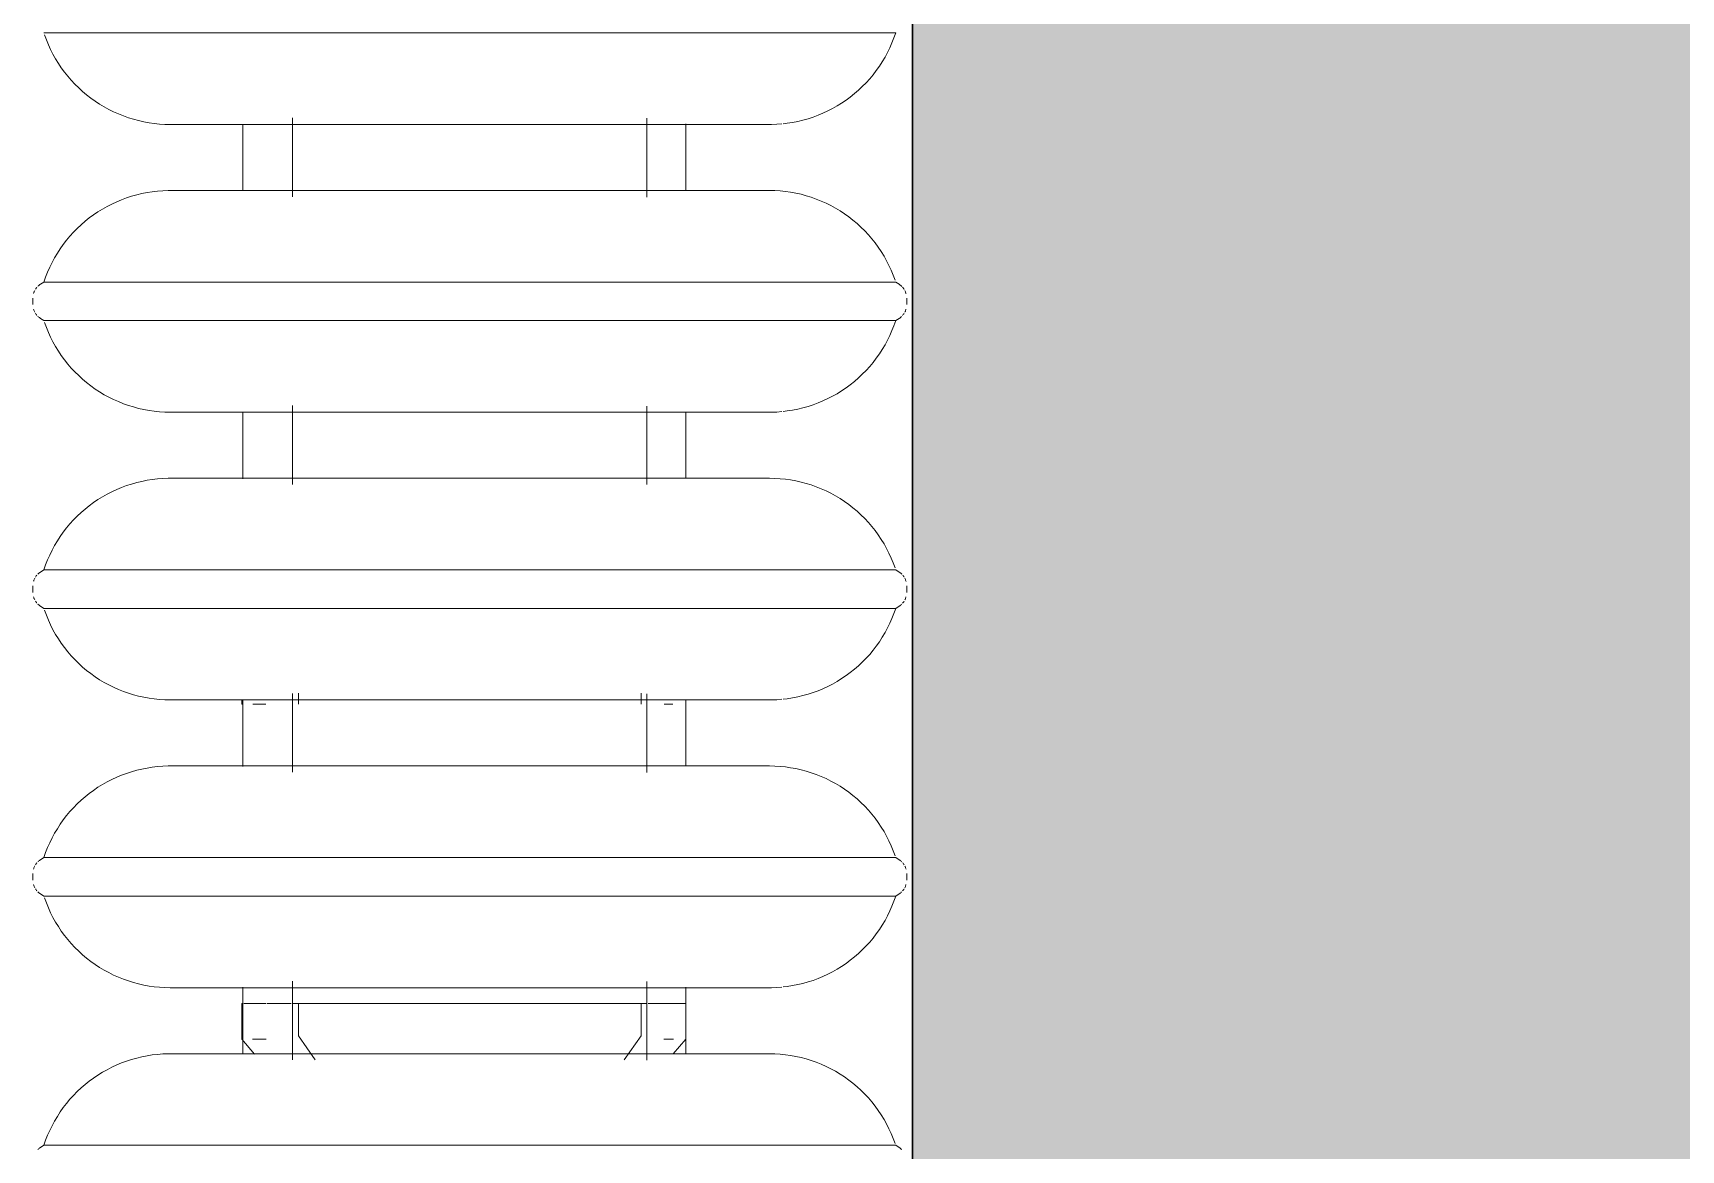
# Model space of a CAD drawing. Header units: inches. Extents: x -1176 to 1551, y -3558 to 978.
# Drawn here: x 454.34 to 472.95, y 605.6 to 618.21 of the extents above; entities that cross this region are included whole.
import ezdxf

# ---------------------------------------------------------------- set-up
doc = ezdxf.new("R2010")
doc.units = ezdxf.units.IN
doc.header["$MEASUREMENT"] = 0
doc.linetypes.add('Demolished', pattern=[0.1875, 0.125, -0.0625])
for name, color, linetype, lineweight in [('A-GENM', 13, 'Demolished', 9), ('A-WALL', 113, 'Continuous', 18), ('A-WALL-PATT', 111, 'Continuous', 18)]:
    doc.layers.add(name, color=color, linetype=linetype, lineweight=lineweight)

# ---------------------------------------------------------------- blocks, each defined once
blk = doc.blocks.new('Cast_Iron_Radiator_8182 - Cast_Iron_Radiator_8182-V65-1st Floor Demo')
at = {"layer": 'A-GENM', "linetype": 'Continuous'}
for p, q in [((-5.943, 4.848), (-5.968, 4.809)), ((-5.75, 4.933), (-5.787, 4.933)), ((-5.713, 4.933), (-5.75, 4.933)), ((-5.532, 4.809), (-5.557, 4.848)), ((-2.693, 4.848), (-2.718, 4.809)), ((-2.5, 4.933), (-2.537, 4.933)), ((-2.463, 4.933), (-2.5, 4.933)), ((-2.282, 4.809), (-2.307, 4.848)), ((0.557, 4.848), (0.532, 4.809)), ((0.75, 4.933), (0.713, 4.933)), ((0.787, 4.933), (0.75, 4.933)), ((0.968, 4.809), (0.943, 4.848)), ((-5.968, 1), (-5.968, 4.809)), ((-5.532, 1), (-5.532, 4.809)), ((-2.718, 1), (-2.718, 4.809)), ((-2.282, 1), (-2.282, 4.809)), ((0.532, 1), (0.532, 4.809)), ((0.968, 1), (0.968, 4.809)), ((3.782, 1), (3.782, 4.809)), ((-7.584, 2.575), (-7.754, 2.432)), ((-7.179, 2.575), (-7.584, 2.575)), ((-7.584, 2.564), (-7.584, 2.575)), ((-7.584, 2.298), (-7.584, 2.455)), ((-7.179, 2.575), (-7.179, 2.565)), ((-6.997, 2.562), (-7.179, 2.562)), ((-7.179, 2.436), (-7.179, 2.551)), ((-7.179, 2.452), (-7.179, 2.301)), ((-3.756, 2.562), (-4.503, 2.562)), ((-0.497, 2.562), (-1.253, 2.562)), ((2.753, 2.562), (1.997, 2.562)), ((-7.179, 2.017), (-7.179, 2.287)), ((-7.545, 1.935), (-7.816, 1.745)), ((-7.179, 1.935), (-7.545, 1.935)), ((-6.928, 2), (-7.179, 2)), ((-7.179, -2), (-7.179, 2)), ((-3.678, 2), (-4.568, 2)), ((-0.428, 2), (-1.32, 2)), ((2.822, 2), (1.932, 2)), ((-7.002, 1), (-7.002, -1)), ((-5.968, -1), (-5.968, 1)), ((-5.532, -1), (-5.532, 1)), ((-4.498, -1), (-4.498, 1)), ((-3.752, 1), (-3.752, -1)), ((-2.718, -1), (-2.718, 1)), ((-2.282, -1), (-2.282, 1)), ((-1.248, -1), (-1.248, 1)), ((-0.502, 1), (-0.502, -1)), ((0.532, -1), (0.532, 1)), ((0.968, -1), (0.968, 1)), ((2.002, -1), (2.002, 1)), ((2.748, 1), (2.748, -1)), ((3.782, -1), (3.782, 1)), ((-5.968, -4.809), (-5.968, -1)), ((-5.532, -4.809), (-5.532, -1)), ((-2.718, -4.809), (-2.718, -1)), ((-2.282, -4.809), (-2.282, -1)), ((0.532, -4.809), (0.532, -1)), ((0.968, -4.809), (0.968, -1)), ((3.782, -4.809), (3.782, -1)), ((-7.817, -1.744), (-7.545, -1.935)), ((-7.545, -1.935), (-7.179, -1.935)), ((-7.179, -2), (-6.932, -2)), ((-7.179, -2.188), (-7.179, -2.013)), ((-4.572, -2), (-3.682, -2)), ((-1.32, -2), (-0.432, -2)), ((1.928, -2), (2.818, -2)), ((-7.584, -2.299), (-7.584, -2.189)), ((-7.179, -2.192), (-7.179, -2.296)), ((-7.751, -2.298), (-7.584, -2.438)), ((-7.179, -2.438), (-7.179, -2.291)), ((-7.584, -2.438), (-7.179, -2.438)), ((-7.179, -2.438), (-6.996, -2.438)), ((-4.501, -2.438), (-3.756, -2.438)), ((-1.251, -2.438), (-0.496, -2.438)), ((1.999, -2.438), (2.754, -2.438)), ((-5.968, -4.809), (-5.943, -4.848)), ((-5.557, -4.848), (-5.532, -4.809)), ((-2.718, -4.809), (-2.693, -4.848)), ((-2.307, -4.848), (-2.282, -4.809)), ((0.532, -4.809), (0.557, -4.848)), ((0.943, -4.848), (0.968, -4.809)), ((-5.787, -4.933), (-5.75, -4.933)), ((-5.75, -4.933), (-5.713, -4.933)), ((-2.537, -4.933), (-2.5, -4.933)), ((-2.5, -4.933), (-2.463, -4.933)), ((0.713, -4.933), (0.75, -4.933)), ((0.75, -4.933), (0.787, -4.933))]:
    blk.add_line(p, q, dxfattribs=at)
at = {"layer": 'A-GENM', "linetype": 'Continuous', "flags": 128}
for points in [[(-5.943, 4.848), (-5.938, 4.854), (-5.934, 4.86), (-5.929, 4.866), (-5.925, 4.872), (-5.919, 4.877)], [(-5.909, 4.887), (-5.903, 4.892), (-5.897, 4.896), (-5.891, 4.901), (-5.885, 4.905)], [(-5.872, 4.912), (-5.865, 4.915), (-5.858, 4.918), (-5.851, 4.921), (-5.844, 4.924), (-5.837, 4.926)], [(-5.662, 4.925), (-5.655, 4.923), (-5.648, 4.921), (-5.641, 4.918), (-5.634, 4.915), (-5.627, 4.912)], [(-5.614, 4.904), (-5.608, 4.9), (-5.602, 4.896), (-5.596, 4.891), (-5.591, 4.887)], [(-5.58, 4.876), (-5.575, 4.871), (-5.57, 4.865), (-5.565, 4.859), (-5.561, 4.854), (-5.557, 4.848)], [(-2.693, 4.848), (-2.688, 4.854), (-2.684, 4.86), (-2.679, 4.866), (-2.675, 4.872), (-2.669, 4.877)], [(-2.659, 4.887), (-2.653, 4.892), (-2.647, 4.896), (-2.641, 4.901), (-2.635, 4.905)], [(-2.622, 4.912), (-2.615, 4.915), (-2.608, 4.918), (-2.601, 4.921), (-2.594, 4.924), (-2.587, 4.926)], [(-2.412, 4.925), (-2.405, 4.923), (-2.398, 4.921), (-2.391, 4.918), (-2.384, 4.915), (-2.377, 4.912)], [(-2.364, 4.904), (-2.358, 4.9), (-2.352, 4.896), (-2.346, 4.891), (-2.341, 4.887)], [(-2.33, 4.876), (-2.325, 4.871), (-2.32, 4.865), (-2.315, 4.859), (-2.311, 4.854), (-2.307, 4.848)], [(0.557, 4.848), (0.562, 4.854), (0.566, 4.86), (0.571, 4.866), (0.575, 4.872), (0.581, 4.877)], [(0.591, 4.887), (0.597, 4.892), (0.603, 4.896), (0.609, 4.901), (0.615, 4.905)], [(0.628, 4.912), (0.635, 4.915), (0.642, 4.918), (0.649, 4.921), (0.656, 4.924), (0.663, 4.926)], [(0.838, 4.925), (0.845, 4.923), (0.852, 4.921), (0.859, 4.918), (0.866, 4.915), (0.873, 4.912)], [(0.886, 4.904), (0.892, 4.9), (0.898, 4.896), (0.904, 4.891), (0.909, 4.887)], [(0.92, 4.876), (0.925, 4.871), (0.93, 4.865), (0.935, 4.859), (0.939, 4.854), (0.943, 4.848)], [(-7.002, 3.383), (-7.001, 3.443), (-6.997, 3.503), (-6.991, 3.563), (-6.983, 3.622), (-6.972, 3.681), (-6.959, 3.74), (-6.943, 3.798), (-6.926, 3.855), (-6.906, 3.911), (-6.883, 3.967), (-6.859, 4.022), (-6.832, 4.076), (-6.804, 4.128), (-6.773, 4.18), (-6.74, 4.23), (-6.705, 4.279), (-6.668, 4.326), (-6.63, 4.372), (-6.589, 4.416), (-6.547, 4.459), (-6.503, 4.5), (-6.458, 4.539), (-6.411, 4.576), (-6.362, 4.612), (-6.312, 4.645), (-6.261, 4.677), (-6.209, 4.706), (-6.155, 4.733), (-6.101, 4.758), (-6.045, 4.781), (-5.989, 4.802)], [(-5.532, 4.809), (-5.475, 4.789), (-5.419, 4.767), (-5.365, 4.743), (-5.311, 4.716), (-5.258, 4.688), (-5.206, 4.657), (-5.156, 4.624), (-5.107, 4.59), (-5.059, 4.553), (-5.013, 4.515), (-4.969, 4.474), (-4.926, 4.432), (-4.885, 4.389), (-4.846, 4.343), (-4.808, 4.296), (-4.773, 4.248), (-4.739, 4.198), (-4.707, 4.147), (-4.678, 4.095), (-4.651, 4.042), (-4.625, 3.987), (-4.602, 3.932), (-4.581, 3.876), (-4.563, 3.819), (-4.547, 3.761), (-4.533, 3.703), (-4.521, 3.644), (-4.512, 3.585), (-4.505, 3.525), (-4.5, 3.465), (-4.498, 3.405), (-4.498, 3.383)], [(-3.752, 3.383), (-3.751, 3.443), (-3.747, 3.503), (-3.741, 3.563), (-3.733, 3.622), (-3.722, 3.681), (-3.709, 3.74), (-3.693, 3.798), (-3.676, 3.855), (-3.656, 3.911), (-3.633, 3.967), (-3.609, 4.022), (-3.582, 4.076), (-3.554, 4.128), (-3.523, 4.18), (-3.49, 4.23), (-3.455, 4.279), (-3.418, 4.326), (-3.38, 4.372), (-3.339, 4.416), (-3.297, 4.459), (-3.253, 4.5), (-3.208, 4.539), (-3.161, 4.576), (-3.112, 4.612), (-3.062, 4.645), (-3.011, 4.677), (-2.959, 4.706), (-2.905, 4.733), (-2.851, 4.758), (-2.795, 4.781), (-2.739, 4.802)], [(-2.282, 4.809), (-2.225, 4.789), (-2.169, 4.767), (-2.115, 4.743), (-2.061, 4.716), (-2.008, 4.688), (-1.956, 4.657), (-1.906, 4.624), (-1.857, 4.59), (-1.809, 4.553), (-1.763, 4.515), (-1.719, 4.474), (-1.676, 4.432), (-1.635, 4.389), (-1.596, 4.343), (-1.558, 4.296), (-1.523, 4.248), (-1.489, 4.198), (-1.457, 4.147), (-1.428, 4.095), (-1.401, 4.042), (-1.375, 3.987), (-1.352, 3.932), (-1.331, 3.876), (-1.313, 3.819), (-1.297, 3.761), (-1.283, 3.703), (-1.271, 3.644), (-1.262, 3.585), (-1.255, 3.525), (-1.25, 3.465), (-1.248, 3.405), (-1.248, 3.383)], [(-0.502, 3.383), (-0.501, 3.443), (-0.497, 3.503), (-0.491, 3.563), (-0.483, 3.622), (-0.472, 3.681), (-0.459, 3.74), (-0.443, 3.798), (-0.426, 3.855), (-0.406, 3.911), (-0.383, 3.967), (-0.359, 4.022), (-0.332, 4.076), (-0.304, 4.128), (-0.273, 4.18), (-0.24, 4.23), (-0.205, 4.279), (-0.168, 4.326), (-0.13, 4.372), (-0.089, 4.416), (-0.047, 4.459), (-0.003, 4.5), (0.042, 4.539), (0.089, 4.576), (0.138, 4.612), (0.188, 4.645), (0.239, 4.677), (0.291, 4.706), (0.345, 4.733), (0.399, 4.758), (0.455, 4.781), (0.511, 4.802)], [(0.968, 4.809), (1.025, 4.789), (1.081, 4.767), (1.135, 4.743), (1.189, 4.716), (1.242, 4.688), (1.294, 4.657), (1.344, 4.624), (1.393, 4.59), (1.441, 4.553), (1.487, 4.515), (1.531, 4.474), (1.574, 4.432), (1.615, 4.389), (1.654, 4.343), (1.692, 4.296), (1.727, 4.248), (1.761, 4.198), (1.793, 4.147), (1.822, 4.095), (1.849, 4.042), (1.875, 3.987), (1.898, 3.932), (1.919, 3.876), (1.937, 3.819), (1.953, 3.761), (1.967, 3.703), (1.979, 3.644), (1.988, 3.585), (1.995, 3.525), (2, 3.465), (2.002, 3.405), (2.002, 3.383)], [(2.748, 3.383), (2.749, 3.443), (2.753, 3.503), (2.759, 3.563), (2.767, 3.622), (2.778, 3.681), (2.791, 3.74), (2.807, 3.798), (2.824, 3.855), (2.844, 3.911), (2.867, 3.967), (2.891, 4.022), (2.918, 4.076), (2.946, 4.128), (2.977, 4.18), (3.01, 4.23), (3.045, 4.279), (3.082, 4.326), (3.12, 4.372), (3.161, 4.416), (3.203, 4.459), (3.247, 4.5), (3.292, 4.539), (3.339, 4.576), (3.388, 4.612), (3.438, 4.645), (3.489, 4.677), (3.541, 4.706), (3.595, 4.733), (3.649, 4.758), (3.705, 4.781), (3.761, 4.802)], [(-7.002, 3.383), (-7.002, 3.381), (-7.002, 3.375), (-7.002, 3.366), (-7.002, 3.353), (-7.002, 3.336), (-7.002, 3.315), (-7.002, 3.29), (-7.002, 3.262), (-7.002, 3.23), (-7.002, 3.195), (-7.002, 3.156), (-7.002, 3.114), (-7.002, 3.068), (-7.002, 3.019), (-7.002, 2.967), (-7.002, 2.911), (-7.002, 2.853), (-7.002, 2.792), (-7.002, 2.727), (-7.002, 2.66), (-7.002, 2.591), (-7.002, 2.518), (-7.002, 2.444), (-7.002, 2.367), (-7.002, 2.288), (-7.002, 2.206), (-7.002, 2.123), (-7.002, 2.038), (-7.002, 1.952), (-7.002, 1.864), (-7.002, 1.774), (-7.002, 1.683), (-7.002, 1.591), (-7.002, 1.499), (-7.002, 1.405), (-7.002, 1.311), (-7.002, 1.216), (-7.002, 1.121), (-7.002, 1.026), (-7.002, 1)], [(-7.002, 2.571), (-7.002, 2.642), (-7.002, 2.71), (-7.002, 2.775), (-7.002, 2.837), (-7.002, 2.896), (-7.002, 2.952), (-7.002, 3.005), (-7.002, 3.055), (-7.002, 3.102), (-7.002, 3.145), (-7.002, 3.185), (-7.002, 3.221), (-7.002, 3.254), (-7.002, 3.283), (-7.002, 3.309), (-7.002, 3.33), (-7.002, 3.348), (-7.002, 3.363), (-7.002, 3.373), (-7.002, 3.38), (-7.002, 3.383), (-7.002, 3.383)], [(-4.498, 1), (-4.498, 1.095), (-4.498, 1.19), (-4.498, 1.285), (-4.498, 1.38), (-4.498, 1.473), (-4.498, 1.566), (-4.498, 1.659), (-4.498, 1.75), (-4.498, 1.839), (-4.498, 1.928), (-4.498, 2.015), (-4.498, 2.1), (-4.498, 2.184), (-4.498, 2.266), (-4.498, 2.346), (-4.498, 2.423), (-4.498, 2.498), (-4.498, 2.571), (-4.498, 2.642), (-4.498, 2.71), (-4.498, 2.775), (-4.498, 2.837), (-4.498, 2.896), (-4.498, 2.952), (-4.498, 3.005), (-4.498, 3.055), (-4.498, 3.102), (-4.498, 3.145), (-4.498, 3.185), (-4.498, 3.221), (-4.498, 3.254), (-4.498, 3.283), (-4.498, 3.309), (-4.498, 3.33), (-4.498, 3.348), (-4.498, 3.363), (-4.498, 3.373), (-4.498, 3.38), (-4.498, 3.383), (-4.498, 3.383)], [(-4.498, 3.383), (-4.498, 3.381), (-4.498, 3.375), (-4.498, 3.366), (-4.498, 3.353), (-4.498, 3.336), (-4.498, 3.315), (-4.498, 3.29), (-4.498, 3.262), (-4.498, 3.23), (-4.498, 3.195), (-4.498, 3.156), (-4.498, 3.114), (-4.498, 3.068), (-4.498, 3.019), (-4.498, 2.967), (-4.498, 2.911), (-4.498, 2.853), (-4.498, 2.792), (-4.498, 2.727), (-4.498, 2.66), (-4.498, 2.591), (-4.498, 2.562)], [(-3.752, 3.383), (-3.752, 3.381), (-3.752, 3.375), (-3.752, 3.366), (-3.752, 3.353), (-3.752, 3.336), (-3.752, 3.315), (-3.752, 3.29), (-3.752, 3.262), (-3.752, 3.23), (-3.752, 3.195), (-3.752, 3.156), (-3.752, 3.114), (-3.752, 3.068), (-3.752, 3.019), (-3.752, 2.967), (-3.752, 2.911), (-3.752, 2.853), (-3.752, 2.792), (-3.752, 2.727), (-3.752, 2.66), (-3.752, 2.591), (-3.752, 2.518), (-3.752, 2.444), (-3.752, 2.367), (-3.752, 2.288), (-3.752, 2.206), (-3.752, 2.123), (-3.752, 2.038), (-3.752, 1.952), (-3.752, 1.864), (-3.752, 1.774), (-3.752, 1.683), (-3.752, 1.591), (-3.752, 1.499), (-3.752, 1.405), (-3.752, 1.311), (-3.752, 1.216), (-3.752, 1.121), (-3.752, 1.026), (-3.752, 1)], [(-3.752, 2.575), (-3.752, 2.642), (-3.752, 2.71), (-3.752, 2.775), (-3.752, 2.837), (-3.752, 2.896), (-3.752, 2.952), (-3.752, 3.005), (-3.752, 3.055), (-3.752, 3.102), (-3.752, 3.145), (-3.752, 3.185), (-3.752, 3.221), (-3.752, 3.254), (-3.752, 3.283), (-3.752, 3.309), (-3.752, 3.33), (-3.752, 3.348), (-3.752, 3.363), (-3.752, 3.373), (-3.752, 3.38), (-3.752, 3.383), (-3.752, 3.383)], [(-1.248, 1), (-1.248, 1.095), (-1.248, 1.19), (-1.248, 1.285), (-1.248, 1.38), (-1.248, 1.473), (-1.248, 1.566), (-1.248, 1.659), (-1.248, 1.75), (-1.248, 1.839), (-1.248, 1.928), (-1.248, 2.015), (-1.248, 2.1), (-1.248, 2.184), (-1.248, 2.266), (-1.248, 2.346), (-1.248, 2.423), (-1.248, 2.498), (-1.248, 2.571), (-1.248, 2.642), (-1.248, 2.71), (-1.248, 2.775), (-1.248, 2.837), (-1.248, 2.896), (-1.248, 2.952), (-1.248, 3.005), (-1.248, 3.055), (-1.248, 3.102), (-1.248, 3.145), (-1.248, 3.185), (-1.248, 3.221), (-1.248, 3.254), (-1.248, 3.283), (-1.248, 3.309), (-1.248, 3.33), (-1.248, 3.348), (-1.248, 3.363), (-1.248, 3.373), (-1.248, 3.38), (-1.248, 3.383), (-1.248, 3.383)], [(-1.248, 3.383), (-1.248, 3.381), (-1.248, 3.375), (-1.248, 3.366), (-1.248, 3.353), (-1.248, 3.336), (-1.248, 3.315), (-1.248, 3.29), (-1.248, 3.262), (-1.248, 3.23), (-1.248, 3.195), (-1.248, 3.156), (-1.248, 3.114), (-1.248, 3.068), (-1.248, 3.019), (-1.248, 2.967), (-1.248, 2.911), (-1.248, 2.853), (-1.248, 2.792), (-1.248, 2.727), (-1.248, 2.66), (-1.248, 2.591), (-1.248, 2.562)], [(-0.502, 3.383), (-0.502, 3.381), (-0.502, 3.375), (-0.502, 3.366), (-0.502, 3.353), (-0.502, 3.336), (-0.502, 3.315), (-0.502, 3.29), (-0.502, 3.262), (-0.502, 3.23), (-0.502, 3.195), (-0.502, 3.156), (-0.502, 3.114), (-0.502, 3.068), (-0.502, 3.019), (-0.502, 2.967), (-0.502, 2.911), (-0.502, 2.853), (-0.502, 2.792), (-0.502, 2.727), (-0.502, 2.66), (-0.502, 2.591), (-0.502, 2.518), (-0.502, 2.444), (-0.502, 2.367), (-0.502, 2.288), (-0.502, 2.206), (-0.502, 2.123), (-0.502, 2.038), (-0.502, 1.952), (-0.502, 1.864), (-0.502, 1.774), (-0.502, 1.683), (-0.502, 1.591), (-0.502, 1.499), (-0.502, 1.405), (-0.502, 1.311), (-0.502, 1.216), (-0.502, 1.121), (-0.502, 1.026), (-0.502, 1)], [(-0.502, 2.571), (-0.502, 2.642), (-0.502, 2.71), (-0.502, 2.775), (-0.502, 2.837), (-0.502, 2.896), (-0.502, 2.952), (-0.502, 3.005), (-0.502, 3.055), (-0.502, 3.102), (-0.502, 3.145), (-0.502, 3.185), (-0.502, 3.221), (-0.502, 3.254), (-0.502, 3.283), (-0.502, 3.309), (-0.502, 3.33), (-0.502, 3.348), (-0.502, 3.363), (-0.502, 3.373), (-0.502, 3.38), (-0.502, 3.383), (-0.502, 3.383)], [(2.002, 1), (2.002, 1.095), (2.002, 1.19), (2.002, 1.285), (2.002, 1.38), (2.002, 1.473), (2.002, 1.566), (2.002, 1.659), (2.002, 1.75), (2.002, 1.839), (2.002, 1.928), (2.002, 2.015), (2.002, 2.1), (2.002, 2.184), (2.002, 2.266), (2.002, 2.346), (2.002, 2.423), (2.002, 2.498), (2.002, 2.571), (2.002, 2.642), (2.002, 2.71), (2.002, 2.775), (2.002, 2.837), (2.002, 2.896), (2.002, 2.952), (2.002, 3.005), (2.002, 3.055), (2.002, 3.102), (2.002, 3.145), (2.002, 3.185), (2.002, 3.221), (2.002, 3.254), (2.002, 3.283), (2.002, 3.309), (2.002, 3.33), (2.002, 3.348), (2.002, 3.363), (2.002, 3.373), (2.002, 3.38), (2.002, 3.383), (2.002, 3.383)], [(2.002, 3.383), (2.002, 3.381), (2.002, 3.375), (2.002, 3.366), (2.002, 3.353), (2.002, 3.336), (2.002, 3.315), (2.002, 3.29), (2.002, 3.262), (2.002, 3.23), (2.002, 3.195), (2.002, 3.156), (2.002, 3.114), (2.002, 3.068), (2.002, 3.019), (2.002, 2.967), (2.002, 2.911), (2.002, 2.853), (2.002, 2.792), (2.002, 2.727), (2.002, 2.66), (2.002, 2.591), (2.002, 2.562)], [(2.748, 3.383), (2.748, 3.381), (2.748, 3.375), (2.748, 3.366), (2.748, 3.353), (2.748, 3.336), (2.748, 3.315), (2.748, 3.29), (2.748, 3.262), (2.748, 3.23), (2.748, 3.195), (2.748, 3.156), (2.748, 3.114), (2.748, 3.068), (2.748, 3.019), (2.748, 2.967), (2.748, 2.911), (2.748, 2.853), (2.748, 2.792), (2.748, 2.727), (2.748, 2.66), (2.748, 2.591), (2.748, 2.518), (2.748, 2.444), (2.748, 2.367), (2.748, 2.288), (2.748, 2.206), (2.748, 2.123), (2.748, 2.038), (2.748, 1.952), (2.748, 1.864), (2.748, 1.774), (2.748, 1.683), (2.748, 1.591), (2.748, 1.499), (2.748, 1.405), (2.748, 1.311), (2.748, 1.216), (2.748, 1.121), (2.748, 1.026), (2.748, 1)], [(2.748, 2.571), (2.748, 2.642), (2.748, 2.71), (2.748, 2.775), (2.748, 2.837), (2.748, 2.896), (2.748, 2.952), (2.748, 3.005), (2.748, 3.055), (2.748, 3.102), (2.748, 3.145), (2.748, 3.185), (2.748, 3.221), (2.748, 3.254), (2.748, 3.283), (2.748, 3.309), (2.748, 3.33), (2.748, 3.348), (2.748, 3.363), (2.748, 3.373), (2.748, 3.38), (2.748, 3.383), (2.748, 3.383)], [(-7.002, -1), (-7.002, -1.095), (-7.002, -1.19), (-7.002, -1.285), (-7.002, -1.38), (-7.002, -1.473), (-7.002, -1.566), (-7.002, -1.659), (-7.002, -1.75), (-7.002, -1.839), (-7.002, -1.928), (-7.002, -2.015), (-7.002, -2.1), (-7.002, -2.184), (-7.002, -2.266), (-7.002, -2.346), (-7.002, -2.423), (-7.002, -2.498), (-7.002, -2.571), (-7.002, -2.642), (-7.002, -2.71), (-7.002, -2.775), (-7.002, -2.837), (-7.002, -2.896), (-7.002, -2.952), (-7.002, -3.005), (-7.002, -3.055), (-7.002, -3.102), (-7.002, -3.145), (-7.002, -3.185), (-7.002, -3.221), (-7.002, -3.254), (-7.002, -3.283), (-7.002, -3.309), (-7.002, -3.33), (-7.002, -3.348), (-7.002, -3.363), (-7.002, -3.373), (-7.002, -3.38), (-7.002, -3.383), (-7.002, -3.383)], [(-4.498, -3.383), (-4.498, -3.381), (-4.498, -3.375), (-4.498, -3.366), (-4.498, -3.353), (-4.498, -3.336), (-4.498, -3.315), (-4.498, -3.29), (-4.498, -3.262), (-4.498, -3.23), (-4.498, -3.195), (-4.498, -3.156), (-4.498, -3.114), (-4.498, -3.068), (-4.498, -3.019), (-4.498, -2.967), (-4.498, -2.911), (-4.498, -2.853), (-4.498, -2.792), (-4.498, -2.727), (-4.498, -2.66), (-4.498, -2.591), (-4.498, -2.518), (-4.498, -2.444), (-4.498, -2.367), (-4.498, -2.288), (-4.498, -2.206), (-4.498, -2.123), (-4.498, -2.038), (-4.498, -1.952), (-4.498, -1.864), (-4.498, -1.774), (-4.498, -1.683), (-4.498, -1.591), (-4.498, -1.499), (-4.498, -1.405), (-4.498, -1.311), (-4.498, -1.216), (-4.498, -1.121), (-4.498, -1.026), (-4.498, -1)], [(-3.752, -1), (-3.752, -1.095), (-3.752, -1.19), (-3.752, -1.285), (-3.752, -1.38), (-3.752, -1.473), (-3.752, -1.566), (-3.752, -1.659), (-3.752, -1.75), (-3.752, -1.839), (-3.752, -1.928), (-3.752, -2.015), (-3.752, -2.1), (-3.752, -2.184), (-3.752, -2.266), (-3.752, -2.346), (-3.752, -2.423), (-3.752, -2.498), (-3.752, -2.571), (-3.752, -2.642), (-3.752, -2.71), (-3.752, -2.775), (-3.752, -2.837), (-3.752, -2.896), (-3.752, -2.952), (-3.752, -3.005), (-3.752, -3.055), (-3.752, -3.102), (-3.752, -3.145), (-3.752, -3.185), (-3.752, -3.221), (-3.752, -3.254), (-3.752, -3.283), (-3.752, -3.309), (-3.752, -3.33), (-3.752, -3.348), (-3.752, -3.363), (-3.752, -3.373), (-3.752, -3.38), (-3.752, -3.383), (-3.752, -3.383)], [(-1.248, -3.383), (-1.248, -3.381), (-1.248, -3.375), (-1.248, -3.366), (-1.248, -3.353), (-1.248, -3.336), (-1.248, -3.315), (-1.248, -3.29), (-1.248, -3.262), (-1.248, -3.23), (-1.248, -3.195), (-1.248, -3.156), (-1.248, -3.114), (-1.248, -3.068), (-1.248, -3.019), (-1.248, -2.967), (-1.248, -2.911), (-1.248, -2.853), (-1.248, -2.792), (-1.248, -2.727), (-1.248, -2.66), (-1.248, -2.591), (-1.248, -2.518), (-1.248, -2.444), (-1.248, -2.367), (-1.248, -2.288), (-1.248, -2.206), (-1.248, -2.123), (-1.248, -2.038), (-1.248, -1.952), (-1.248, -1.864), (-1.248, -1.774), (-1.248, -1.683), (-1.248, -1.591), (-1.248, -1.499), (-1.248, -1.405), (-1.248, -1.311), (-1.248, -1.216), (-1.248, -1.121), (-1.248, -1.026), (-1.248, -1)], [(-0.502, -1), (-0.502, -1.095), (-0.502, -1.19), (-0.502, -1.285), (-0.502, -1.38), (-0.502, -1.473), (-0.502, -1.566), (-0.502, -1.659), (-0.502, -1.75), (-0.502, -1.839), (-0.502, -1.928), (-0.502, -2.015), (-0.502, -2.1), (-0.502, -2.184), (-0.502, -2.266), (-0.502, -2.346), (-0.502, -2.423), (-0.502, -2.498), (-0.502, -2.571), (-0.502, -2.642), (-0.502, -2.71), (-0.502, -2.775), (-0.502, -2.837), (-0.502, -2.896), (-0.502, -2.952), (-0.502, -3.005), (-0.502, -3.055), (-0.502, -3.102), (-0.502, -3.145), (-0.502, -3.185), (-0.502, -3.221), (-0.502, -3.254), (-0.502, -3.283), (-0.502, -3.309), (-0.502, -3.33), (-0.502, -3.348), (-0.502, -3.363), (-0.502, -3.373), (-0.502, -3.38), (-0.502, -3.383), (-0.502, -3.383)], [(2.002, -3.383), (2.002, -3.381), (2.002, -3.375), (2.002, -3.366), (2.002, -3.353), (2.002, -3.336), (2.002, -3.315), (2.002, -3.29), (2.002, -3.262), (2.002, -3.23), (2.002, -3.195), (2.002, -3.156), (2.002, -3.114), (2.002, -3.068), (2.002, -3.019), (2.002, -2.967), (2.002, -2.911), (2.002, -2.853), (2.002, -2.792), (2.002, -2.727), (2.002, -2.66), (2.002, -2.591), (2.002, -2.518), (2.002, -2.444), (2.002, -2.367), (2.002, -2.288), (2.002, -2.206), (2.002, -2.123), (2.002, -2.038), (2.002, -1.952), (2.002, -1.864), (2.002, -1.774), (2.002, -1.683), (2.002, -1.591), (2.002, -1.499), (2.002, -1.405), (2.002, -1.311), (2.002, -1.216), (2.002, -1.121), (2.002, -1.026), (2.002, -1)], [(2.748, -1), (2.748, -1.095), (2.748, -1.19), (2.748, -1.285), (2.748, -1.38), (2.748, -1.473), (2.748, -1.566), (2.748, -1.659), (2.748, -1.75), (2.748, -1.839), (2.748, -1.928), (2.748, -2.015), (2.748, -2.1), (2.748, -2.184), (2.748, -2.266), (2.748, -2.346), (2.748, -2.423), (2.748, -2.498), (2.748, -2.571), (2.748, -2.642), (2.748, -2.71), (2.748, -2.775), (2.748, -2.837), (2.748, -2.896), (2.748, -2.952), (2.748, -3.005), (2.748, -3.055), (2.748, -3.102), (2.748, -3.145), (2.748, -3.185), (2.748, -3.221), (2.748, -3.254), (2.748, -3.283), (2.748, -3.309), (2.748, -3.33), (2.748, -3.348), (2.748, -3.363), (2.748, -3.373), (2.748, -3.38), (2.748, -3.383), (2.748, -3.383)], [(-7.002, -3.383), (-7.002, -3.381), (-7.002, -3.375), (-7.002, -3.366), (-7.002, -3.353), (-7.002, -3.336), (-7.002, -3.315), (-7.002, -3.29), (-7.002, -3.262), (-7.002, -3.23), (-7.002, -3.195), (-7.002, -3.156), (-7.002, -3.114), (-7.002, -3.068), (-7.002, -3.019), (-7.002, -2.967), (-7.002, -2.911), (-7.002, -2.853), (-7.002, -2.792), (-7.002, -2.727), (-7.002, -2.66), (-7.002, -2.591), (-7.002, -2.518), (-7.002, -2.444)], [(-4.498, -2.438), (-4.498, -2.498), (-4.498, -2.571), (-4.498, -2.642), (-4.498, -2.71), (-4.498, -2.775), (-4.498, -2.837), (-4.498, -2.896), (-4.498, -2.952), (-4.498, -3.005), (-4.498, -3.055), (-4.498, -3.102), (-4.498, -3.145), (-4.498, -3.185), (-4.498, -3.221), (-4.498, -3.254), (-4.498, -3.283), (-4.498, -3.309), (-4.498, -3.33), (-4.498, -3.348), (-4.498, -3.363), (-4.498, -3.373), (-4.498, -3.38), (-4.498, -3.383), (-4.498, -3.383)], [(-3.752, -3.383), (-3.752, -3.381), (-3.752, -3.375), (-3.752, -3.366), (-3.752, -3.353), (-3.752, -3.336), (-3.752, -3.315), (-3.752, -3.29), (-3.752, -3.262), (-3.752, -3.23), (-3.752, -3.195), (-3.752, -3.156), (-3.752, -3.114), (-3.752, -3.068), (-3.752, -3.019), (-3.752, -2.967), (-3.752, -2.911), (-3.752, -2.853), (-3.752, -2.792), (-3.752, -2.727), (-3.752, -2.66), (-3.752, -2.591), (-3.752, -2.518), (-3.752, -2.444)], [(-1.248, -2.438), (-1.248, -2.498), (-1.248, -2.571), (-1.248, -2.642), (-1.248, -2.71), (-1.248, -2.775), (-1.248, -2.837), (-1.248, -2.896), (-1.248, -2.952), (-1.248, -3.005), (-1.248, -3.055), (-1.248, -3.102), (-1.248, -3.145), (-1.248, -3.185), (-1.248, -3.221), (-1.248, -3.254), (-1.248, -3.283), (-1.248, -3.309), (-1.248, -3.33), (-1.248, -3.348), (-1.248, -3.363), (-1.248, -3.373), (-1.248, -3.38), (-1.248, -3.383), (-1.248, -3.383)], [(-0.502, -3.383), (-0.502, -3.381), (-0.502, -3.375), (-0.502, -3.366), (-0.502, -3.353), (-0.502, -3.336), (-0.502, -3.315), (-0.502, -3.29), (-0.502, -3.262), (-0.502, -3.23), (-0.502, -3.195), (-0.502, -3.156), (-0.502, -3.114), (-0.502, -3.068), (-0.502, -3.019), (-0.502, -2.967), (-0.502, -2.911), (-0.502, -2.853), (-0.502, -2.792), (-0.502, -2.727), (-0.502, -2.66), (-0.502, -2.591), (-0.502, -2.518), (-0.502, -2.444)], [(2.002, -2.438), (2.002, -2.498), (2.002, -2.571), (2.002, -2.642), (2.002, -2.71), (2.002, -2.775), (2.002, -2.837), (2.002, -2.896), (2.002, -2.952), (2.002, -3.005), (2.002, -3.055), (2.002, -3.102), (2.002, -3.145), (2.002, -3.185), (2.002, -3.221), (2.002, -3.254), (2.002, -3.283), (2.002, -3.309), (2.002, -3.33), (2.002, -3.348), (2.002, -3.363), (2.002, -3.373), (2.002, -3.38), (2.002, -3.383), (2.002, -3.383)], [(2.748, -3.383), (2.748, -3.381), (2.748, -3.375), (2.748, -3.366), (2.748, -3.353), (2.748, -3.336), (2.748, -3.315), (2.748, -3.29), (2.748, -3.262), (2.748, -3.23), (2.748, -3.195), (2.748, -3.156), (2.748, -3.114), (2.748, -3.068), (2.748, -3.019), (2.748, -2.967), (2.748, -2.911), (2.748, -2.853), (2.748, -2.792), (2.748, -2.727), (2.748, -2.66), (2.748, -2.591), (2.748, -2.518), (2.748, -2.444)], [(-6.995, -3.525), (-7, -3.465), (-7.002, -3.405), (-7.002, -3.383)], [(-4.498, -3.383), (-4.499, -3.443), (-4.503, -3.503), (-4.509, -3.563), (-4.517, -3.622), (-4.528, -3.681), (-4.541, -3.74), (-4.557, -3.798), (-4.574, -3.855), (-4.594, -3.911), (-4.617, -3.967), (-4.641, -4.022), (-4.668, -4.076), (-4.696, -4.128), (-4.727, -4.18), (-4.76, -4.23), (-4.795, -4.279), (-4.832, -4.326), (-4.87, -4.372), (-4.911, -4.416), (-4.953, -4.459), (-4.997, -4.5), (-5.042, -4.539), (-5.089, -4.576), (-5.138, -4.612), (-5.188, -4.645), (-5.239, -4.677), (-5.291, -4.706), (-5.345, -4.733), (-5.399, -4.758), (-5.455, -4.781), (-5.511, -4.802)], [(-3.745, -3.525), (-3.75, -3.465), (-3.752, -3.405), (-3.752, -3.383)], [(-1.248, -3.383), (-1.249, -3.443), (-1.253, -3.503), (-1.259, -3.563), (-1.267, -3.622), (-1.278, -3.681), (-1.291, -3.74), (-1.307, -3.798), (-1.324, -3.855), (-1.344, -3.911), (-1.367, -3.967), (-1.391, -4.022), (-1.418, -4.076), (-1.446, -4.128), (-1.477, -4.18), (-1.51, -4.23), (-1.545, -4.279), (-1.582, -4.326), (-1.62, -4.372), (-1.661, -4.416), (-1.703, -4.459), (-1.747, -4.5), (-1.792, -4.539), (-1.839, -4.576), (-1.888, -4.612), (-1.938, -4.645), (-1.989, -4.677), (-2.041, -4.706), (-2.095, -4.733), (-2.149, -4.758), (-2.205, -4.781), (-2.261, -4.802)], [(-0.495, -3.525), (-0.5, -3.465), (-0.502, -3.405), (-0.502, -3.383)], [(2.002, -3.383), (2.001, -3.443), (1.997, -3.503), (1.991, -3.563), (1.983, -3.622), (1.972, -3.681), (1.959, -3.74), (1.943, -3.798), (1.926, -3.855), (1.906, -3.911), (1.883, -3.967), (1.859, -4.022), (1.832, -4.076), (1.804, -4.128), (1.773, -4.18), (1.74, -4.23), (1.705, -4.279), (1.668, -4.326), (1.63, -4.372), (1.589, -4.416), (1.547, -4.459), (1.503, -4.5), (1.458, -4.539), (1.411, -4.576), (1.362, -4.612), (1.312, -4.645), (1.261, -4.677), (1.209, -4.706), (1.155, -4.733), (1.101, -4.758), (1.045, -4.781), (0.989, -4.802)], [(2.755, -3.525), (2.75, -3.465), (2.748, -3.405), (2.748, -3.383)], [(-5.968, -4.809), (-6.025, -4.789), (-6.081, -4.767), (-6.135, -4.743), (-6.189, -4.716), (-6.242, -4.688), (-6.294, -4.657), (-6.344, -4.624), (-6.393, -4.59), (-6.441, -4.553), (-6.487, -4.515), (-6.531, -4.474), (-6.574, -4.432), (-6.615, -4.389), (-6.654, -4.343), (-6.692, -4.296), (-6.727, -4.248), (-6.761, -4.198), (-6.793, -4.147), (-6.822, -4.095), (-6.849, -4.042), (-6.875, -3.987), (-6.898, -3.932), (-6.919, -3.876), (-6.937, -3.819), (-6.953, -3.761), (-6.967, -3.703), (-6.979, -3.644), (-6.988, -3.585), (-6.994, -3.537)], [(-2.718, -4.809), (-2.775, -4.789), (-2.831, -4.767), (-2.885, -4.743), (-2.939, -4.716), (-2.992, -4.688), (-3.044, -4.657), (-3.094, -4.624), (-3.143, -4.59), (-3.191, -4.553), (-3.237, -4.515), (-3.281, -4.474), (-3.324, -4.432), (-3.365, -4.389), (-3.404, -4.343), (-3.442, -4.296), (-3.477, -4.248), (-3.511, -4.198), (-3.543, -4.147), (-3.572, -4.095), (-3.599, -4.042), (-3.625, -3.987), (-3.648, -3.932), (-3.669, -3.876), (-3.687, -3.819), (-3.703, -3.761), (-3.717, -3.703), (-3.729, -3.644), (-3.738, -3.585), (-3.744, -3.537)], [(0.532, -4.809), (0.475, -4.789), (0.419, -4.767), (0.365, -4.743), (0.311, -4.716), (0.258, -4.688), (0.206, -4.657), (0.156, -4.624), (0.107, -4.59), (0.059, -4.553), (0.013, -4.515), (-0.031, -4.474), (-0.074, -4.432), (-0.115, -4.389), (-0.154, -4.343), (-0.192, -4.296), (-0.227, -4.248), (-0.261, -4.198), (-0.293, -4.147), (-0.322, -4.095), (-0.349, -4.042), (-0.375, -3.987), (-0.398, -3.932), (-0.419, -3.876), (-0.437, -3.819), (-0.453, -3.761), (-0.467, -3.703), (-0.479, -3.644), (-0.488, -3.585), (-0.494, -3.537)], [(3.782, -4.809), (3.725, -4.789), (3.669, -4.767), (3.615, -4.743), (3.561, -4.716), (3.508, -4.688), (3.456, -4.657), (3.406, -4.624), (3.357, -4.59), (3.309, -4.553), (3.263, -4.515), (3.219, -4.474), (3.176, -4.432), (3.135, -4.389), (3.096, -4.343), (3.058, -4.296), (3.023, -4.248), (2.989, -4.198), (2.957, -4.147), (2.928, -4.095), (2.901, -4.042), (2.875, -3.987), (2.852, -3.932), (2.831, -3.876), (2.813, -3.819), (2.797, -3.761), (2.783, -3.703), (2.771, -3.644), (2.762, -3.585), (2.756, -3.537)], [(-5.92, -4.876), (-5.925, -4.871), (-5.93, -4.865), (-5.935, -4.859), (-5.939, -4.854), (-5.943, -4.848)], [(-5.886, -4.904), (-5.892, -4.9), (-5.898, -4.896), (-5.904, -4.891), (-5.909, -4.887)], [(-5.838, -4.925), (-5.845, -4.923), (-5.852, -4.921), (-5.859, -4.918), (-5.866, -4.915), (-5.873, -4.912)], [(-5.628, -4.912), (-5.635, -4.915), (-5.642, -4.918), (-5.649, -4.921), (-5.656, -4.924), (-5.663, -4.926)], [(-5.591, -4.887), (-5.597, -4.892), (-5.603, -4.896), (-5.609, -4.901), (-5.615, -4.905)], [(-5.557, -4.848), (-5.562, -4.854), (-5.566, -4.86), (-5.571, -4.866), (-5.575, -4.872), (-5.581, -4.877)], [(-2.67, -4.876), (-2.675, -4.871), (-2.68, -4.865), (-2.685, -4.859), (-2.689, -4.854), (-2.693, -4.848)], [(-2.636, -4.904), (-2.642, -4.9), (-2.648, -4.896), (-2.654, -4.891), (-2.659, -4.887)], [(-2.588, -4.925), (-2.595, -4.923), (-2.602, -4.921), (-2.609, -4.918), (-2.616, -4.915), (-2.623, -4.912)], [(-2.378, -4.912), (-2.385, -4.915), (-2.392, -4.918), (-2.399, -4.921), (-2.406, -4.924), (-2.413, -4.926)], [(-2.341, -4.887), (-2.347, -4.892), (-2.353, -4.896), (-2.359, -4.901), (-2.365, -4.905)], [(-2.307, -4.848), (-2.312, -4.854), (-2.316, -4.86), (-2.321, -4.866), (-2.325, -4.872), (-2.331, -4.877)], [(0.58, -4.876), (0.575, -4.871), (0.57, -4.865), (0.565, -4.859), (0.561, -4.854), (0.557, -4.848)], [(0.614, -4.904), (0.608, -4.9), (0.602, -4.896), (0.596, -4.891), (0.591, -4.887)], [(0.662, -4.925), (0.655, -4.923), (0.648, -4.921), (0.641, -4.918), (0.634, -4.915), (0.627, -4.912)], [(0.872, -4.912), (0.865, -4.915), (0.858, -4.918), (0.851, -4.921), (0.844, -4.924), (0.837, -4.926)], [(0.909, -4.887), (0.903, -4.892), (0.897, -4.896), (0.891, -4.901), (0.885, -4.905)], [(0.943, -4.848), (0.938, -4.854), (0.934, -4.86), (0.929, -4.866), (0.925, -4.872), (0.919, -4.877)]]:
    blk.add_lwpolyline(points, dxfattribs=at)
blk = doc.blocks.new('Cast_Iron_Radiator_8182 - Cast_Iron_Radiator_8182-V66-1st Floor Demo')
at = {"layer": 'A-GENM', "linetype": 'Continuous'}
for p, q in [((10.718, 4.809), (10.693, 4.848)), ((13.557, 4.848), (13.532, 4.809)), ((13.75, 4.933), (13.713, 4.933)), ((13.787, 4.933), (13.75, 4.933)), ((13.968, 4.809), (13.943, 4.848)), ((10.718, 1), (10.718, 4.809)), ((12.503, 2.562), (11.747, 2.562)), ((15.702, 2.562), (14.997, 2.562)), ((15.744, 2.575), (15.702, 2.575)), ((15.702, 2.575), (15.702, 2.565)), ((15.702, 2.45), (15.702, 2.304)), ((12.57, 2), (11.682, 2)), ((15.702, 2), (14.934, 2)), ((15.826, 1.935), (15.702, 1.935)), ((10.718, -1), (10.718, 1)), ((11.752, -1), (11.752, 1)), ((12.498, 1), (12.498, -1)), ((15.002, -1), (15.002, 1)), ((10.718, -4.809), (10.718, -1)), ((11.678, -2), (12.566, -2)), ((14.93, -2), (15.702, -2)), ((15.702, -1.935), (15.826, -1.935)), ((15.702, -2.195), (15.702, -2.294)), ((11.749, -2.438), (12.504, -2.438)), ((14.999, -2.438), (15.702, -2.438)), ((15.702, -2.438), (15.744, -2.438)), ((10.693, -4.848), (10.718, -4.809)), ((13.532, -4.809), (13.557, -4.848)), ((13.943, -4.848), (13.968, -4.809)), ((13.713, -4.933), (13.75, -4.933)), ((13.75, -4.933), (13.787, -4.933))]:
    blk.add_line(p, q, dxfattribs=at)
at = {"layer": 'A-GENM', "linetype": 'Continuous', "flags": 128}
for points in [[(10.67, 4.876), (10.675, 4.871), (10.68, 4.865), (10.685, 4.859), (10.689, 4.854), (10.693, 4.848)], [(13.557, 4.848), (13.562, 4.854), (13.566, 4.86), (13.571, 4.866), (13.575, 4.872), (13.581, 4.877)], [(13.591, 4.887), (13.597, 4.892), (13.603, 4.896), (13.609, 4.901), (13.615, 4.905)], [(13.628, 4.912), (13.635, 4.915), (13.642, 4.918), (13.649, 4.921), (13.656, 4.924), (13.663, 4.926)], [(13.838, 4.925), (13.845, 4.923), (13.852, 4.921), (13.859, 4.918), (13.866, 4.915), (13.873, 4.912)], [(13.886, 4.904), (13.892, 4.9), (13.898, 4.896), (13.904, 4.891), (13.909, 4.887)], [(13.92, 4.876), (13.925, 4.871), (13.93, 4.865), (13.935, 4.859), (13.939, 4.854), (13.943, 4.848)], [(10.718, 4.809), (10.775, 4.789), (10.831, 4.767), (10.885, 4.743), (10.939, 4.716), (10.992, 4.688), (11.044, 4.657), (11.094, 4.624), (11.143, 4.59), (11.191, 4.553), (11.237, 4.515), (11.281, 4.474), (11.324, 4.432), (11.365, 4.389), (11.404, 4.343), (11.442, 4.296), (11.477, 4.248), (11.511, 4.198), (11.543, 4.147), (11.572, 4.095), (11.599, 4.042), (11.625, 3.987), (11.648, 3.932), (11.669, 3.876), (11.687, 3.819), (11.703, 3.761), (11.717, 3.703), (11.729, 3.644), (11.738, 3.585), (11.745, 3.525), (11.75, 3.465), (11.752, 3.405), (11.752, 3.383)], [(12.498, 3.383), (12.499, 3.443), (12.503, 3.503), (12.509, 3.563), (12.517, 3.622), (12.528, 3.681), (12.541, 3.74), (12.557, 3.798), (12.574, 3.855), (12.594, 3.911), (12.617, 3.967), (12.641, 4.022), (12.668, 4.076), (12.696, 4.128), (12.727, 4.18), (12.76, 4.23), (12.795, 4.279), (12.832, 4.326), (12.87, 4.372), (12.911, 4.416), (12.953, 4.459), (12.997, 4.5), (13.042, 4.539), (13.089, 4.576), (13.138, 4.612), (13.188, 4.645), (13.239, 4.677), (13.291, 4.706), (13.345, 4.733), (13.399, 4.758), (13.455, 4.781), (13.511, 4.802)], [(13.968, 4.809), (14.025, 4.789), (14.081, 4.767), (14.135, 4.743), (14.189, 4.716), (14.242, 4.688), (14.294, 4.657), (14.344, 4.624), (14.393, 4.59), (14.441, 4.553), (14.487, 4.515), (14.531, 4.474), (14.574, 4.432), (14.615, 4.389), (14.654, 4.343), (14.692, 4.296), (14.727, 4.248), (14.761, 4.198), (14.793, 4.147), (14.822, 4.095), (14.849, 4.042), (14.875, 3.987), (14.898, 3.932), (14.919, 3.876), (14.937, 3.819), (14.953, 3.761), (14.967, 3.703), (14.979, 3.644), (14.988, 3.585), (14.995, 3.525), (15, 3.465), (15.002, 3.405), (15.002, 3.383)], [(11.752, 1), (11.752, 1.095), (11.752, 1.19), (11.752, 1.285), (11.752, 1.38), (11.752, 1.473), (11.752, 1.566), (11.752, 1.659), (11.752, 1.75), (11.752, 1.839), (11.752, 1.928), (11.752, 2.015), (11.752, 2.1), (11.752, 2.184), (11.752, 2.266), (11.752, 2.346), (11.752, 2.423), (11.752, 2.498), (11.752, 2.571), (11.752, 2.642), (11.752, 2.71), (11.752, 2.775), (11.752, 2.837), (11.752, 2.896), (11.752, 2.952), (11.752, 3.005), (11.752, 3.055), (11.752, 3.102), (11.752, 3.145), (11.752, 3.185), (11.752, 3.221), (11.752, 3.254), (11.752, 3.283), (11.752, 3.309), (11.752, 3.33), (11.752, 3.348), (11.752, 3.363), (11.752, 3.373), (11.752, 3.38), (11.752, 3.383), (11.752, 3.383)], [(11.752, 3.383), (11.752, 3.381), (11.752, 3.375), (11.752, 3.366), (11.752, 3.353), (11.752, 3.336), (11.752, 3.315), (11.752, 3.29), (11.752, 3.262), (11.752, 3.23), (11.752, 3.195), (11.752, 3.156), (11.752, 3.114), (11.752, 3.068), (11.752, 3.019), (11.752, 2.967), (11.752, 2.911), (11.752, 2.853), (11.752, 2.792), (11.752, 2.727), (11.752, 2.66), (11.752, 2.591), (11.752, 2.562)], [(12.498, 3.383), (12.498, 3.381), (12.498, 3.375), (12.498, 3.366), (12.498, 3.353), (12.498, 3.336), (12.498, 3.315), (12.498, 3.29), (12.498, 3.262), (12.498, 3.23), (12.498, 3.195), (12.498, 3.156), (12.498, 3.114), (12.498, 3.068), (12.498, 3.019), (12.498, 2.967), (12.498, 2.911), (12.498, 2.853), (12.498, 2.792), (12.498, 2.727), (12.498, 2.66), (12.498, 2.591), (12.498, 2.518), (12.498, 2.444), (12.498, 2.367), (12.498, 2.288), (12.498, 2.206), (12.498, 2.123), (12.498, 2.038), (12.498, 1.952), (12.498, 1.864), (12.498, 1.774), (12.498, 1.683), (12.498, 1.591), (12.498, 1.499), (12.498, 1.405), (12.498, 1.311), (12.498, 1.216), (12.498, 1.121), (12.498, 1.026), (12.498, 1)], [(12.498, 2.571), (12.498, 2.642), (12.498, 2.71), (12.498, 2.775), (12.498, 2.837), (12.498, 2.896), (12.498, 2.952), (12.498, 3.005), (12.498, 3.055), (12.498, 3.102), (12.498, 3.145), (12.498, 3.185), (12.498, 3.221), (12.498, 3.254), (12.498, 3.283), (12.498, 3.309), (12.498, 3.33), (12.498, 3.348), (12.498, 3.363), (12.498, 3.373), (12.498, 3.38), (12.498, 3.383), (12.498, 3.383)], [(15.002, 1), (15.002, 1.095), (15.002, 1.19), (15.002, 1.285), (15.002, 1.38), (15.002, 1.473), (15.002, 1.566), (15.002, 1.659), (15.002, 1.75), (15.002, 1.839), (15.002, 1.928), (15.002, 2.015), (15.002, 2.1), (15.002, 2.184), (15.002, 2.266), (15.002, 2.346), (15.002, 2.423), (15.002, 2.498), (15.002, 2.571), (15.002, 2.642), (15.002, 2.71), (15.002, 2.775), (15.002, 2.837), (15.002, 2.896), (15.002, 2.952), (15.002, 3.005), (15.002, 3.055), (15.002, 3.102), (15.002, 3.145), (15.002, 3.185), (15.002, 3.221), (15.002, 3.254), (15.002, 3.283), (15.002, 3.309), (15.002, 3.33), (15.002, 3.348), (15.002, 3.363), (15.002, 3.373), (15.002, 3.38), (15.002, 3.383), (15.002, 3.383)], [(15.002, 3.383), (15.002, 3.381), (15.002, 3.375), (15.002, 3.366), (15.002, 3.353), (15.002, 3.336), (15.002, 3.315), (15.002, 3.29), (15.002, 3.262), (15.002, 3.23), (15.002, 3.195), (15.002, 3.156), (15.002, 3.114), (15.002, 3.068), (15.002, 3.019), (15.002, 2.967), (15.002, 2.911), (15.002, 2.853), (15.002, 2.792), (15.002, 2.727), (15.002, 2.66), (15.002, 2.591), (15.002, 2.562)], [(11.752, -3.383), (11.752, -3.381), (11.752, -3.375), (11.752, -3.366), (11.752, -3.353), (11.752, -3.336), (11.752, -3.315), (11.752, -3.29), (11.752, -3.262), (11.752, -3.23), (11.752, -3.195), (11.752, -3.156), (11.752, -3.114), (11.752, -3.068), (11.752, -3.019), (11.752, -2.967), (11.752, -2.911), (11.752, -2.853), (11.752, -2.792), (11.752, -2.727), (11.752, -2.66), (11.752, -2.591), (11.752, -2.518), (11.752, -2.444), (11.752, -2.367), (11.752, -2.288), (11.752, -2.206), (11.752, -2.123), (11.752, -2.038), (11.752, -1.952), (11.752, -1.864), (11.752, -1.774), (11.752, -1.683), (11.752, -1.591), (11.752, -1.499), (11.752, -1.405), (11.752, -1.311), (11.752, -1.216), (11.752, -1.121), (11.752, -1.026), (11.752, -1)], [(12.498, -1), (12.498, -1.095), (12.498, -1.19), (12.498, -1.285), (12.498, -1.38), (12.498, -1.473), (12.498, -1.566), (12.498, -1.659), (12.498, -1.75), (12.498, -1.839), (12.498, -1.928), (12.498, -2.015), (12.498, -2.1), (12.498, -2.184), (12.498, -2.266), (12.498, -2.346), (12.498, -2.423), (12.498, -2.498), (12.498, -2.571), (12.498, -2.642), (12.498, -2.71), (12.498, -2.775), (12.498, -2.837), (12.498, -2.896), (12.498, -2.952), (12.498, -3.005), (12.498, -3.055), (12.498, -3.102), (12.498, -3.145), (12.498, -3.185), (12.498, -3.221), (12.498, -3.254), (12.498, -3.283), (12.498, -3.309), (12.498, -3.33), (12.498, -3.348), (12.498, -3.363), (12.498, -3.373), (12.498, -3.38), (12.498, -3.383), (12.498, -3.383)], [(15.002, -3.383), (15.002, -3.381), (15.002, -3.375), (15.002, -3.366), (15.002, -3.353), (15.002, -3.336), (15.002, -3.315), (15.002, -3.29), (15.002, -3.262), (15.002, -3.23), (15.002, -3.195), (15.002, -3.156), (15.002, -3.114), (15.002, -3.068), (15.002, -3.019), (15.002, -2.967), (15.002, -2.911), (15.002, -2.853), (15.002, -2.792), (15.002, -2.727), (15.002, -2.66), (15.002, -2.591), (15.002, -2.518), (15.002, -2.444), (15.002, -2.367), (15.002, -2.288), (15.002, -2.206), (15.002, -2.123), (15.002, -2.038), (15.002, -1.952), (15.002, -1.864), (15.002, -1.774), (15.002, -1.683), (15.002, -1.591), (15.002, -1.499), (15.002, -1.405), (15.002, -1.311), (15.002, -1.216), (15.002, -1.121), (15.002, -1.026), (15.002, -1)], [(11.752, -2.438), (11.752, -2.498), (11.752, -2.571), (11.752, -2.642), (11.752, -2.71), (11.752, -2.775), (11.752, -2.837), (11.752, -2.896), (11.752, -2.952), (11.752, -3.005), (11.752, -3.055), (11.752, -3.102), (11.752, -3.145), (11.752, -3.185), (11.752, -3.221), (11.752, -3.254), (11.752, -3.283), (11.752, -3.309), (11.752, -3.33), (11.752, -3.348), (11.752, -3.363), (11.752, -3.373), (11.752, -3.38), (11.752, -3.383), (11.752, -3.383)], [(12.498, -3.383), (12.498, -3.381), (12.498, -3.375), (12.498, -3.366), (12.498, -3.353), (12.498, -3.336), (12.498, -3.315), (12.498, -3.29), (12.498, -3.262), (12.498, -3.23), (12.498, -3.195), (12.498, -3.156), (12.498, -3.114), (12.498, -3.068), (12.498, -3.019), (12.498, -2.967), (12.498, -2.911), (12.498, -2.853), (12.498, -2.792), (12.498, -2.727), (12.498, -2.66), (12.498, -2.591), (12.498, -2.518), (12.498, -2.444)], [(15.002, -2.438), (15.002, -2.498), (15.002, -2.571), (15.002, -2.642), (15.002, -2.71), (15.002, -2.775), (15.002, -2.837), (15.002, -2.896), (15.002, -2.952), (15.002, -3.005), (15.002, -3.055), (15.002, -3.102), (15.002, -3.145), (15.002, -3.185), (15.002, -3.221), (15.002, -3.254), (15.002, -3.283), (15.002, -3.309), (15.002, -3.33), (15.002, -3.348), (15.002, -3.363), (15.002, -3.373), (15.002, -3.38), (15.002, -3.383), (15.002, -3.383)], [(11.752, -3.383), (11.751, -3.443), (11.747, -3.503), (11.741, -3.563), (11.733, -3.622), (11.722, -3.681), (11.709, -3.74), (11.693, -3.798), (11.676, -3.855), (11.656, -3.911), (11.633, -3.967), (11.609, -4.022), (11.582, -4.076), (11.554, -4.128), (11.523, -4.18), (11.49, -4.23), (11.455, -4.279), (11.418, -4.326), (11.38, -4.372), (11.339, -4.416), (11.297, -4.459), (11.253, -4.5), (11.208, -4.539), (11.161, -4.576), (11.112, -4.612), (11.062, -4.645), (11.011, -4.677), (10.959, -4.706), (10.905, -4.733), (10.851, -4.758), (10.795, -4.781), (10.739, -4.802)], [(12.505, -3.525), (12.5, -3.465), (12.498, -3.405), (12.498, -3.383)], [(15.002, -3.383), (15.001, -3.443), (14.997, -3.503), (14.991, -3.563), (14.983, -3.622), (14.972, -3.681), (14.959, -3.74), (14.943, -3.798), (14.926, -3.855), (14.906, -3.911), (14.883, -3.967), (14.859, -4.022), (14.832, -4.076), (14.804, -4.128), (14.773, -4.18), (14.74, -4.23), (14.705, -4.279), (14.668, -4.326), (14.63, -4.372), (14.589, -4.416), (14.547, -4.459), (14.503, -4.5), (14.458, -4.539), (14.411, -4.576), (14.362, -4.612), (14.312, -4.645), (14.261, -4.677), (14.209, -4.706), (14.155, -4.733), (14.101, -4.758), (14.045, -4.781), (13.989, -4.802)], [(13.532, -4.809), (13.475, -4.789), (13.419, -4.767), (13.365, -4.743), (13.311, -4.716), (13.258, -4.688), (13.206, -4.657), (13.156, -4.624), (13.107, -4.59), (13.059, -4.553), (13.013, -4.515), (12.969, -4.474), (12.926, -4.432), (12.885, -4.389), (12.846, -4.343), (12.808, -4.296), (12.773, -4.248), (12.739, -4.198), (12.707, -4.147), (12.678, -4.095), (12.651, -4.042), (12.625, -3.987), (12.602, -3.932), (12.581, -3.876), (12.563, -3.819), (12.547, -3.761), (12.533, -3.703), (12.521, -3.644), (12.512, -3.585), (12.506, -3.537)], [(10.693, -4.848), (10.688, -4.854), (10.684, -4.86), (10.679, -4.866), (10.675, -4.872), (10.669, -4.877)], [(13.58, -4.876), (13.575, -4.871), (13.57, -4.865), (13.565, -4.859), (13.561, -4.854), (13.557, -4.848)], [(13.614, -4.904), (13.608, -4.9), (13.602, -4.896), (13.596, -4.891), (13.591, -4.887)], [(13.662, -4.925), (13.655, -4.923), (13.648, -4.921), (13.641, -4.918), (13.634, -4.915), (13.627, -4.912)], [(13.872, -4.912), (13.865, -4.915), (13.858, -4.918), (13.851, -4.921), (13.844, -4.924), (13.837, -4.926)], [(13.909, -4.887), (13.903, -4.892), (13.897, -4.896), (13.891, -4.901), (13.885, -4.905)], [(13.943, -4.848), (13.938, -4.854), (13.934, -4.86), (13.929, -4.866), (13.925, -4.872), (13.919, -4.877)]]:
    blk.add_lwpolyline(points, dxfattribs=at)

msp = doc.modelspace()

# ---------------------------------------------------------------- hatches: boundary and pattern name
at = {"layer": 'A-WALL-PATT', "lineweight": 9}
h = msp.add_hatch(color=7, dxfattribs=at)
h.paths.add_polyline_path([(464.276, -1.167), (480.776, -1.167), (480.776, 123.893), (464.276, 123.893), (464.276, 22.833)], flags=0)
h.paths.add_polyline_path([(480.776, 163.893), (480.776, 167.201), (464.276, 167.201), (464.276, 163.893), (465.752, 163.893)], flags=0)
h.paths.add_polyline_path([(480.776, 303.201), (480.776, 394.759), (464.276, 394.759), (464.276, 303.201)], flags=0)
h.paths.add_polyline_path([(464.276, 430.759), (480.776, 430.759), (480.776, 498.759), (464.276, 498.759), (464.276, 443.823)], flags=0)
h.paths.add_polyline_path([(480.776, 534.759), (480.776, 814.521), (464.276, 814.521), (464.276, 534.759), (465.752, 534.759)], flags=0)

# ---------------------------------------------------------------- linework, layer by layer
at = {"layer": 'A-WALL', "color": 8, "lineweight": 30}
msp.add_line((464.276, 814.521), (464.276, 534.759), dxfattribs=at)

# ---------------------------------------------------------------- block references
at = {"layer": 'A-GENM', "linetype": 'Continuous', "rotation": 90.00000000000017}
for name, p in [('Cast_Iron_Radiator_8182 - Cast_Iron_Radiator_8182-V65-1st Floor Demo', (459.276, 614.431)), ('Cast_Iron_Radiator_8182 - Cast_Iron_Radiator_8182-V66-1st Floor Demo', (459.276, 594.931))]:
    msp.add_blockref(name, p, dxfattribs=at)

doc.saveas('drawing.dxf')
